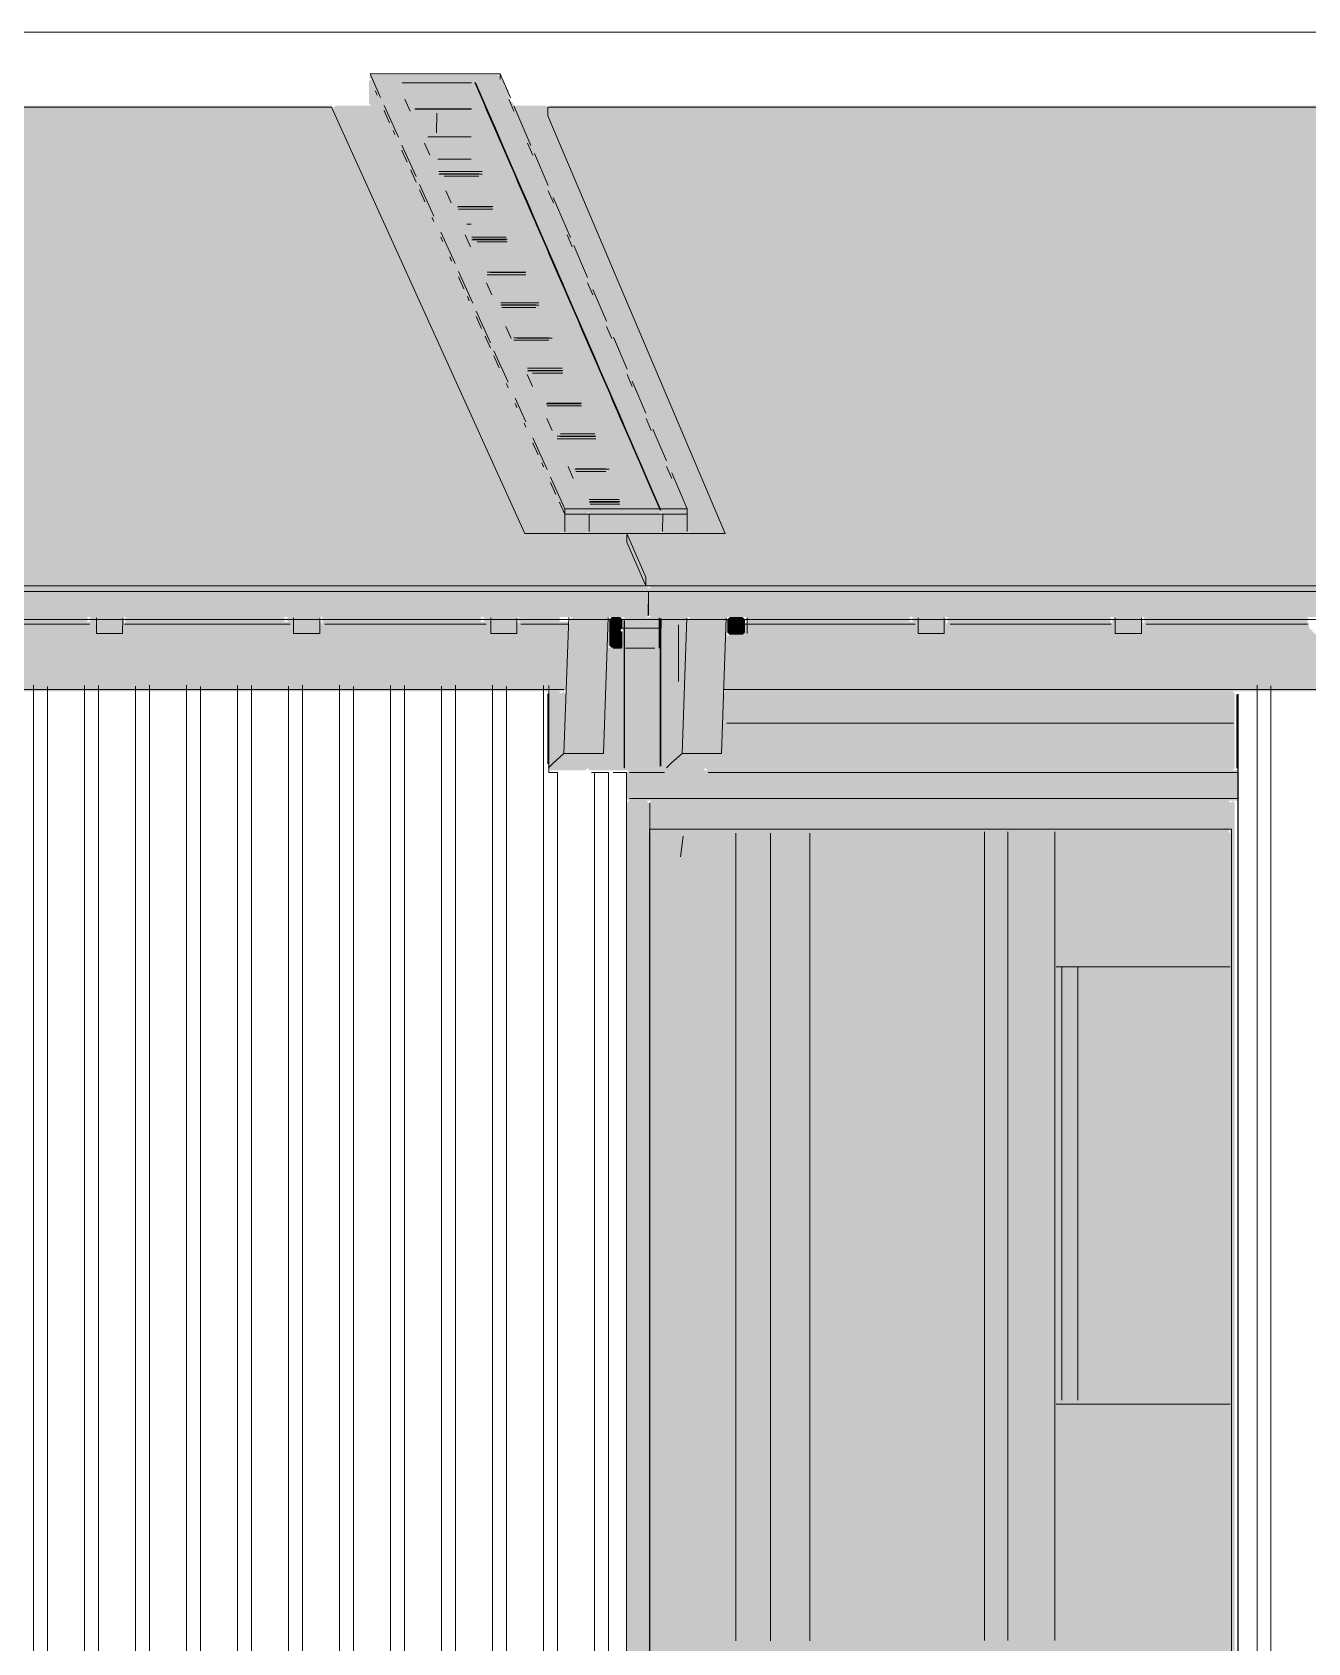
# Model space of a CAD drawing. Header units: millimetres. Extents: x 0 to 84100, y 0 to 59400.
# Drawn here: x 30615 to 33531, y 47401 to 51084 of the extents above; entities that cross this region are included whole.
import ezdxf

# ---------------------------------------------------------------- set-up
doc = ezdxf.new("R2010")
doc.units = ezdxf.units.MM
doc.layers.add('10_見えがかり', color=7, linetype='Continuous', lineweight=13)
doc.layers.add('12_見えがかり（ガラス）', color=5, linetype='Continuous', lineweight=9)

msp = doc.modelspace()

# ---------------------------------------------------------------- hatches: boundary and pattern name
at = {"layer": '10_見えがかり', "true_color": 0xbdbdbd}
for points in [[(31884.3, 49941.6), (31879.3, 49936.6), (31829.3, 49936.6), (31814.3, 49951.6), (31814.3, 49971.6), (31804.3, 49981.6), (31804.3, 49991.6), (31794.3, 50001.6), (31794.3, 50011.6), (31784.3, 50021.6), (31784.3, 50031.6), (31774.3, 50041.6), (31774.3, 50061.6), (31764.3, 50071.6), (31764.3, 50081.6), (31754.3, 50091.6), (31754.3, 50101.6), (31744.3, 50111.6), (31744.3, 50121.6), (31734.3, 50131.6), (31734.3, 50151.6), (31724.3, 50161.6), (31724.3, 50171.6), (31714.3, 50181.6), (31714.3, 50191.6), (31704.3, 50201.6), (31704.3, 50211.6), (31694.3, 50221.6), (31694.3, 50231.6), (31684.3, 50241.6), (31684.3, 50261.6), (31674.3, 50271.6), (31674.3, 50281.6), (31664.3, 50291.6), (31664.3, 50301.6), (31654.3, 50311.6), (31654.3, 50321.6), (31644.3, 50331.6), (31644.3, 50351.6), (31634.3, 50361.6), (31634.3, 50371.6), (31624.3, 50381.6), (31624.3, 50391.6), (31614.3, 50401.6), (31614.3, 50411.6), (31604.3, 50421.6), (31604.3, 50441.6), (31594.3, 50451.6), (31594.3, 50461.6), (31584.3, 50471.6), (31584.3, 50481.6), (31574.3, 50491.6), (31574.3, 50501.6), (31564.3, 50511.6), (31564.3, 50531.6), (31554.3, 50541.6), (31554.3, 50551.6), (31544.3, 50561.6), (31544.3, 50571.6), (31534.3, 50581.6), (31534.3, 50591.6), (31524.3, 50601.6), (31524.3, 50611.6), (31514.3, 50621.6), (31514.3, 50641.6), (31504.3, 50651.6), (31504.3, 50661.6), (31494.3, 50671.6), (31494.3, 50681.6), (31484.3, 50691.6), (31484.3, 50701.6), (31474.3, 50711.6), (31474.3, 50731.6), (31464.3, 50741.6), (31464.3, 50751.6), (31454.3, 50761.6), (31454.3, 50771.6), (31444.3, 50781.6), (31444.3, 50791.6), (31434.3, 50801.6), (31434.3, 50821.6), (31424.3, 50831.6), (31424.3, 50841.6), (31414.3, 50851.6), (31414.3, 50861.6), (31404.3, 50871.6), (31404.3, 50881.6), (31394.3, 50891.6), (31394.3, 50911.6), (31384.3, 50921.6), (31384.3, 50971.6), (31389.3, 50976.6), (31394.3, 50971.6), (31394.3, 50951.6), (31404.3, 50941.6), (31404.3, 50931.6), (31414.3, 50921.6), (31414.3, 50911.6), (31424.3, 50901.6), (31424.3, 50891.6), (31434.3, 50881.6), (31434.3, 50861.6), (31444.3, 50851.6), (31444.3, 50841.6), (31454.3, 50831.6), (31454.3, 50821.6), (31464.3, 50811.6), (31464.3, 50801.6), (31474.3, 50791.6), (31474.3, 50771.6), (31484.3, 50761.6), (31484.3, 50751.6), (31494.3, 50741.6), (31494.3, 50731.6), (31504.3, 50721.6), (31504.3, 50711.6), (31514.3, 50701.6), (31514.3, 50681.6), (31524.3, 50671.6), (31524.3, 50661.6), (31534.3, 50651.6), (31534.3, 50641.6), (31544.3, 50631.6), (31544.3, 50621.6), (31554.3, 50611.6), (31554.3, 50601.6), (31564.3, 50591.6), (31564.3, 50571.6), (31574.3, 50561.6), (31574.3, 50551.6), (31584.3, 50541.6), (31584.3, 50531.6), (31594.3, 50521.6), (31594.3, 50511.6), (31604.3, 50501.6), (31604.3, 50481.6), (31614.3, 50471.6), (31614.3, 50461.6), (31624.3, 50451.6), (31624.3, 50441.6), (31634.3, 50431.6), (31634.3, 50421.6), (31644.3, 50411.6), (31644.3, 50391.6), (31654.3, 50381.6), (31654.3, 50371.6), (31664.3, 50361.6), (31664.3, 50351.6), (31674.3, 50341.6), (31674.3, 50331.6), (31684.3, 50321.6), (31684.3, 50301.6), (31694.3, 50291.6), (31694.3, 50281.6), (31704.3, 50271.6), (31704.3, 50261.6), (31714.3, 50251.6), (31714.3, 50241.6), (31724.3, 50231.6), (31724.3, 50221.6), (31734.3, 50211.6), (31734.3, 50191.6), (31744.3, 50181.6), (31744.3, 50171.6), (31754.3, 50161.6), (31754.3, 50151.6), (31764.3, 50141.6), (31764.3, 50131.6), (31774.3, 50121.6), (31774.3, 50101.6), (31784.3, 50091.6), (31784.3, 50081.6), (31794.3, 50071.6), (31794.3, 50061.6), (31804.3, 50051.6), (31804.3, 50041.6), (31814.3, 50031.6), (31814.3, 50011.6), (31824.3, 50001.6), (31824.3, 49991.6), (31829.3, 49986.6), (31884.3, 49986.6)], [(31304.3, 50911.6), (31304.3, 50891.6), (31314.3, 50881.6), (31314.3, 50871.6), (31324.3, 50861.6), (31324.3, 50851.6), (31334.3, 50841.6), (31334.3, 50831.6), (31344.3, 50821.6), (31344.3, 50811.6), (31354.3, 50801.6), (31354.3, 50781.6), (31364.3, 50771.6), (31364.3, 50761.6), (31374.3, 50751.6), (31374.3, 50741.6), (31384.3, 50731.6), (31384.3, 50721.6), (31394.3, 50711.6), (31394.3, 50691.6), (31404.3, 50681.6), (31404.3, 50671.6), (31414.3, 50661.6), (31414.3, 50651.6), (31424.3, 50641.6), (31424.3, 50631.6), (31434.3, 50621.6), (31434.3, 50611.6), (31444.3, 50601.6), (31444.3, 50581.6), (31454.3, 50571.6), (31454.3, 50561.6), (31464.3, 50551.6), (31464.3, 50541.6), (31474.3, 50531.6), (31474.3, 50521.6), (31484.3, 50511.6), (31484.3, 50501.6), (31494.3, 50491.6), (31494.3, 50471.6), (31504.3, 50461.6), (31504.3, 50451.6), (31514.3, 50441.6), (31514.3, 50431.6), (31524.3, 50421.6), (31524.3, 50411.6), (31534.3, 50401.6), (31534.3, 50391.6), (31544.3, 50381.6), (31544.3, 50361.6), (31554.3, 50351.6), (31554.3, 50341.6), (31564.3, 50331.6), (31564.3, 50321.6), (31574.3, 50311.6), (31574.3, 50301.6), (31584.3, 50291.6), (31584.3, 50281.6), (31594.3, 50271.6), (31594.3, 50251.6), (31604.3, 50241.6), (31604.3, 50231.6), (31614.3, 50221.6), (31614.3, 50211.6), (31624.3, 50201.6), (31624.3, 50191.6), (31634.3, 50181.6), (31634.3, 50171.6), (31644.3, 50161.6), (31644.3, 50141.6), (31654.3, 50131.6), (31654.3, 50121.6), (31664.3, 50111.6), (31664.3, 50101.6), (31674.3, 50091.6), (31674.3, 50081.6), (31684.3, 50071.6), (31684.3, 50061.6), (31694.3, 50051.6), (31694.3, 50031.6), (31704.3, 50021.6), (31704.3, 50011.6), (31714.3, 50001.6), (31714.3, 49991.6), (31724.3, 49981.6), (31724.3, 49971.6), (31734.3, 49961.6), (31734.3, 49941.6), (31739.3, 49936.6), (31969.3, 49936.6), (31984.3, 49921.6), (31984.3, 49911.6), (31994.3, 49901.6), (31994.3, 49881.6), (32004.3, 49871.6), (32004.3, 49861.6), (32014.3, 49851.6), (32014.3, 49821.6), (32009.3, 49816.6), (29239.3, 49816.6), (29234.3, 49821.6), (29234.3, 49851.6), (29214.3, 49871.6), (29214.3, 49881.6), (29194.3, 49901.6), (29194.3, 49911.6), (29184.3, 49921.6), (29184.3, 49931.6), (29189.3, 49936.6), (29389.3, 49936.6), (29394.3, 49941.6), (29394.3, 49951.6), (29374.3, 49971.6), (29374.3, 49981.6), (29364.3, 49991.6), (29364.3, 50001.6), (29344.3, 50021.6), (29344.3, 50031.6), (29334.3, 50041.6), (29334.3, 50051.6), (29314.3, 50071.6), (29314.3, 50081.6), (29304.3, 50091.6), (29304.3, 50101.6), (29284.3, 50121.6), (29284.3, 50131.6), (29274.3, 50141.6), (29274.3, 50151.6), (29254.3, 50171.6), (29254.3, 50181.6), (29244.3, 50191.6), (29244.3, 50201.6), (29224.3, 50221.6), (29224.3, 50231.6), (29214.3, 50241.6), (29214.3, 50251.6), (29194.3, 50271.6), (29194.3, 50281.6), (29184.3, 50291.6), (29184.3, 50301.6), (29164.3, 50321.6), (29164.3, 50331.6), (29154.3, 50341.6), (29154.3, 50351.6), (29134.3, 50371.6), (29134.3, 50381.6), (29124.3, 50391.6), (29124.3, 50401.6), (29104.3, 50421.6), (29104.3, 50431.6), (29094.3, 50441.6), (29094.3, 50451.6), (29074.3, 50471.6), (29074.3, 50481.6), (29064.3, 50491.6), (29064.3, 50501.6), (29044.3, 50521.6), (29044.3, 50531.6), (29034.3, 50541.6), (29034.3, 50551.6), (29014.3, 50571.6), (29014.3, 50581.6), (29004.3, 50591.6), (29004.3, 50601.6), (28984.3, 50621.6), (28984.3, 50631.6), (28974.3, 50641.6), (28974.3, 50651.6), (28954.3, 50671.6), (28954.3, 50681.6), (28944.3, 50691.6), (28944.3, 50701.6), (28924.3, 50721.6), (28924.3, 50731.6), (28914.3, 50741.6), (28914.3, 50751.6), (28894.3, 50771.6), (28894.3, 50781.6), (28884.3, 50791.6), (28884.3, 50801.6), (28864.3, 50821.6), (28864.3, 50831.6), (28854.3, 50841.6), (28854.3, 50851.6), (28834.3, 50871.6), (28834.3, 50881.6), (28824.3, 50891.6), (28824.3, 50911.6), (28829.3, 50916.6), (31299.3, 50916.6)], [(31404.3, 50881.6), (31404.3, 50871.6), (31414.3, 50861.6), (31414.3, 50851.6), (31424.3, 50841.6), (31424.3, 50831.6), (31434.3, 50821.6), (31434.3, 50801.6), (31444.3, 50791.6), (31444.3, 50781.6), (31454.3, 50771.6), (31454.3, 50761.6), (31464.3, 50751.6), (31464.3, 50741.6), (31474.3, 50731.6), (31474.3, 50711.6), (31484.3, 50701.6), (31484.3, 50691.6), (31494.3, 50681.6), (31494.3, 50671.6), (31504.3, 50661.6), (31504.3, 50651.6), (31514.3, 50641.6), (31514.3, 50621.6), (31524.3, 50611.6), (31524.3, 50601.6), (31534.3, 50591.6), (31534.3, 50581.6), (31544.3, 50571.6), (31544.3, 50561.6), (31554.3, 50551.6), (31554.3, 50541.6), (31564.3, 50531.6), (31564.3, 50511.6), (31574.3, 50501.6), (31574.3, 50491.6), (31584.3, 50481.6), (31584.3, 50471.6), (31594.3, 50461.6), (31594.3, 50451.6), (31604.3, 50441.6), (31604.3, 50421.6), (31614.3, 50411.6), (31614.3, 50401.6), (31624.3, 50391.6), (31624.3, 50381.6), (31634.3, 50371.6), (31634.3, 50361.6), (31644.3, 50351.6), (31644.3, 50331.6), (31654.3, 50321.6), (31654.3, 50311.6), (31664.3, 50301.6), (31664.3, 50291.6), (31674.3, 50281.6), (31674.3, 50271.6), (31684.3, 50261.6), (31684.3, 50241.6), (31694.3, 50231.6), (31694.3, 50221.6), (31704.3, 50211.6), (31704.3, 50201.6), (31714.3, 50191.6), (31714.3, 50181.6), (31724.3, 50171.6), (31724.3, 50161.6), (31734.3, 50151.6), (31734.3, 50131.6), (31744.3, 50121.6), (31744.3, 50111.6), (31754.3, 50101.6), (31754.3, 50091.6), (31764.3, 50081.6), (31764.3, 50071.6), (31774.3, 50061.6), (31774.3, 50041.6), (31784.3, 50031.6), (31784.3, 50021.6), (31794.3, 50011.6), (31794.3, 50001.6), (31804.3, 49991.6), (31804.3, 49981.6), (31814.3, 49971.6), (31814.3, 49951.6), (31824.3, 49941.6), (31819.3, 49936.6), (31739.3, 49936.6), (31734.3, 49941.6), (31734.3, 49961.6), (31724.3, 49971.6), (31724.3, 49981.6), (31714.3, 49991.6), (31714.3, 50001.6), (31704.3, 50011.6), (31704.3, 50021.6), (31694.3, 50031.6), (31694.3, 50051.6), (31684.3, 50061.6), (31684.3, 50071.6), (31674.3, 50081.6), (31674.3, 50091.6), (31664.3, 50101.6), (31664.3, 50111.6), (31654.3, 50121.6), (31654.3, 50131.6), (31644.3, 50141.6), (31644.3, 50161.6), (31634.3, 50171.6), (31634.3, 50181.6), (31624.3, 50191.6), (31624.3, 50201.6), (31614.3, 50211.6), (31614.3, 50221.6), (31604.3, 50231.6), (31604.3, 50241.6), (31594.3, 50251.6), (31594.3, 50271.6), (31584.3, 50281.6), (31584.3, 50291.6), (31574.3, 50301.6), (31574.3, 50311.6), (31564.3, 50321.6), (31564.3, 50331.6), (31554.3, 50341.6), (31554.3, 50351.6), (31544.3, 50361.6), (31544.3, 50381.6), (31534.3, 50391.6), (31534.3, 50401.6), (31524.3, 50411.6), (31524.3, 50421.6), (31514.3, 50431.6), (31514.3, 50441.6), (31504.3, 50451.6), (31504.3, 50461.6), (31494.3, 50471.6), (31494.3, 50491.6), (31484.3, 50501.6), (31484.3, 50511.6), (31474.3, 50521.6), (31474.3, 50531.6), (31464.3, 50541.6), (31464.3, 50551.6), (31454.3, 50561.6), (31454.3, 50571.6), (31444.3, 50581.6), (31444.3, 50601.6), (31434.3, 50611.6), (31434.3, 50621.6), (31424.3, 50631.6), (31424.3, 50641.6), (31414.3, 50651.6), (31414.3, 50661.6), (31404.3, 50671.6), (31404.3, 50681.6), (31394.3, 50691.6), (31394.3, 50711.6), (31384.3, 50721.6), (31384.3, 50731.6), (31374.3, 50741.6), (31374.3, 50751.6), (31364.3, 50761.6), (31364.3, 50771.6), (31354.3, 50781.6), (31354.3, 50801.6), (31344.3, 50811.6), (31344.3, 50821.6), (31334.3, 50831.6), (31334.3, 50841.6), (31324.3, 50851.6), (31324.3, 50861.6), (31314.3, 50871.6), (31314.3, 50881.6), (31304.3, 50891.6), (31304.3, 50911.6), (31309.3, 50916.6), (31389.3, 50916.6), (31394.3, 50911.6), (31394.3, 50891.6)], [(31804.3, 50871.6), (31804.3, 50861.6), (31814.3, 50851.6), (31814.3, 50841.6), (31824.3, 50831.6), (31824.3, 50811.6), (31834.3, 50801.6), (31834.3, 50791.6), (31844.3, 50781.6), (31844.3, 50771.6), (31854.3, 50761.6), (31854.3, 50741.6), (31864.3, 50731.6), (31864.3, 50721.6), (31874.3, 50711.6), (31874.3, 50691.6), (31884.3, 50681.6), (31884.3, 50671.6), (31894.3, 50661.6), (31894.3, 50651.6), (31904.3, 50641.6), (31904.3, 50621.6), (31914.3, 50611.6), (31914.3, 50601.6), (31924.3, 50591.6), (31924.3, 50581.6), (31934.3, 50571.6), (31934.3, 50551.6), (31944.3, 50541.6), (31944.3, 50531.6), (31954.3, 50521.6), (31954.3, 50511.6), (31964.3, 50501.6), (31964.3, 50481.6), (31974.3, 50471.6), (31974.3, 50461.6), (31984.3, 50451.6), (31984.3, 50441.6), (31994.3, 50431.6), (31994.3, 50411.6), (32004.3, 50401.6), (32004.3, 50391.6), (32014.3, 50381.6), (32014.3, 50361.6), (32024.3, 50351.6), (32024.3, 50341.6), (32034.3, 50331.6), (32034.3, 50321.6), (32044.3, 50311.6), (32044.3, 50291.6), (32054.3, 50281.6), (32054.3, 50271.6), (32064.3, 50261.6), (32064.3, 50251.6), (32074.3, 50241.6), (32074.3, 50221.6), (32084.3, 50211.6), (32084.3, 50201.6), (32094.3, 50191.6), (32094.3, 50181.6), (32104.3, 50171.6), (32104.3, 50151.6), (32114.3, 50141.6), (32114.3, 50131.6), (32124.3, 50121.6), (32124.3, 50111.6), (32134.3, 50101.6), (32134.3, 50081.6), (32144.3, 50071.6), (32144.3, 50061.6), (32154.3, 50051.6), (32154.3, 50031.6), (32164.3, 50021.6), (32164.3, 50011.6), (32174.3, 50001.6), (32174.3, 49991.6), (32184.3, 49981.6), (32184.3, 49961.6), (32194.3, 49951.6), (32194.3, 49941.6), (32189.3, 49936.6), (32119.3, 49936.6), (32114.3, 49941.6), (32114.3, 49981.6), (32109.3, 49986.6), (32114.3, 49991.6), (32104.3, 50001.6), (32104.3, 50011.6), (32104.3, 50021.6), (32094.3, 50031.6), (32094.3, 50041.6), (32084.3, 50051.6), (32084.3, 50061.6), (32074.3, 50071.6), (32074.3, 50081.6), (32074.3, 50091.6), (32064.3, 50101.6), (32064.3, 50111.6), (32054.3, 50121.6), (32054.3, 50131.6), (32044.3, 50141.6), (32044.3, 50161.6), (32034.3, 50171.6), (32034.3, 50181.6), (32024.3, 50191.6), (32024.3, 50201.6), (32014.3, 50211.6), (32014.3, 50231.6), (32004.3, 50241.6), (32004.3, 50251.6), (31994.3, 50261.6), (31994.3, 50271.6), (31984.3, 50281.6), (31984.3, 50301.6), (31974.3, 50311.6), (31974.3, 50321.6), (31964.3, 50331.6), (31964.3, 50341.6), (31954.3, 50351.6), (31954.3, 50371.6), (31944.3, 50381.6), (31944.3, 50391.6), (31934.3, 50401.6), (31934.3, 50411.6), (31924.3, 50421.6), (31924.3, 50441.6), (31914.3, 50451.6), (31914.3, 50461.6), (31904.3, 50471.6), (31904.3, 50481.6), (31894.3, 50491.6), (31894.3, 50511.6), (31884.3, 50521.6), (31884.3, 50531.6), (31874.3, 50541.6), (31874.3, 50551.6), (31864.3, 50561.6), (31864.3, 50581.6), (31854.3, 50591.6), (31854.3, 50601.6), (31844.3, 50611.6), (31844.3, 50621.6), (31834.3, 50631.6), (31834.3, 50651.6), (31824.3, 50661.6), (31824.3, 50671.6), (31814.3, 50681.6), (31814.3, 50691.6), (31804.3, 50701.6), (31804.3, 50721.6), (31794.3, 50731.6), (31794.3, 50741.6), (31784.3, 50751.6), (31784.3, 50761.6), (31774.3, 50771.6), (31774.3, 50781.6), (31764.3, 50791.6), (31764.3, 50801.6), (31764.3, 50811.6), (31754.3, 50821.6), (31754.3, 50831.6), (31744.3, 50841.6), (31744.3, 50851.6), (31734.3, 50861.6), (31734.3, 50871.6), (31734.3, 50881.6), (31724.3, 50891.6), (31724.3, 50901.6), (31714.3, 50911.6), (31714.3, 50911.6), (31719.3, 50916.6), (31789.3, 50916.6), (31794.3, 50911.6), (31794.3, 50881.6)], [(34274.3, 50911.6), (34274.3, 50881.6), (34284.3, 50871.6), (34284.3, 50841.6), (34294.3, 50831.6), (34294.3, 50811.6), (34304.3, 50801.6), (34304.3, 50771.6), (34314.3, 50761.6), (34314.3, 50731.6), (34324.3, 50721.6), (34324.3, 50701.6), (34334.3, 50691.6), (34334.3, 50661.6), (34344.3, 50651.6), (34344.3, 50631.6), (34354.3, 50621.6), (34354.3, 50591.6), (34364.3, 50581.6), (34364.3, 50551.6), (34374.3, 50541.6), (34374.3, 50521.6), (34384.3, 50511.6), (34384.3, 50481.6), (34394.3, 50471.6), (34394.3, 50451.6), (34404.3, 50441.6), (34404.3, 50411.6), (34414.3, 50401.6), (34414.3, 50371.6), (34424.3, 50361.6), (34424.3, 50341.6), (34434.3, 50331.6), (34434.3, 50301.6), (34444.3, 50291.6), (34444.3, 50271.6), (34454.3, 50261.6), (34454.3, 50231.6), (34464.3, 50221.6), (34464.3, 50191.6), (34474.3, 50181.6), (34474.3, 50161.6), (34484.3, 50151.6), (34484.3, 50121.6), (34494.3, 50111.6), (34494.3, 50091.6), (34504.3, 50081.6), (34504.3, 50051.6), (34514.3, 50041.6), (34514.3, 50011.6), (34524.3, 50001.6), (34524.3, 49981.6), (34534.3, 49971.6), (34534.3, 49941.6), (34539.3, 49936.6), (34769.3, 49936.6), (34774.3, 49931.6), (34774.3, 49921.6), (34784.3, 49911.6), (34784.3, 49881.6), (34794.3, 49871.6), (34794.3, 49821.6), (34789.3, 49816.6), (32019.3, 49816.6), (32014.3, 49821.6), (32014.3, 49851.6), (32004.3, 49861.6), (32004.3, 49871.6), (31994.3, 49881.6), (31994.3, 49901.6), (31984.3, 49911.6), (31984.3, 49921.6), (31974.3, 49931.6), (31979.3, 49936.6), (32189.3, 49936.6), (32194.3, 49941.6), (32194.3, 49951.6), (32184.3, 49961.6), (32184.3, 49981.6), (32174.3, 49991.6), (32174.3, 50001.6), (32164.3, 50011.6), (32164.3, 50021.6), (32154.3, 50031.6), (32154.3, 50051.6), (32144.3, 50061.6), (32144.3, 50071.6), (32134.3, 50081.6), (32134.3, 50101.6), (32124.3, 50111.6), (32124.3, 50121.6), (32114.3, 50131.6), (32114.3, 50141.6), (32104.3, 50151.6), (32104.3, 50171.6), (32094.3, 50181.6), (32094.3, 50191.6), (32084.3, 50201.6), (32084.3, 50211.6), (32074.3, 50221.6), (32074.3, 50241.6), (32064.3, 50251.6), (32064.3, 50261.6), (32054.3, 50271.6), (32054.3, 50281.6), (32044.3, 50291.6), (32044.3, 50311.6), (32034.3, 50321.6), (32034.3, 50331.6), (32024.3, 50341.6), (32024.3, 50351.6), (32014.3, 50361.6), (32014.3, 50381.6), (32004.3, 50391.6), (32004.3, 50401.6), (31994.3, 50411.6), (31994.3, 50431.6), (31984.3, 50441.6), (31984.3, 50451.6), (31974.3, 50461.6), (31974.3, 50471.6), (31964.3, 50481.6), (31964.3, 50501.6), (31954.3, 50511.6), (31954.3, 50521.6), (31944.3, 50531.6), (31944.3, 50541.6), (31934.3, 50551.6), (31934.3, 50571.6), (31924.3, 50581.6), (31924.3, 50591.6), (31914.3, 50601.6), (31914.3, 50611.6), (31904.3, 50621.6), (31904.3, 50641.6), (31894.3, 50651.6), (31894.3, 50661.6), (31884.3, 50671.6), (31884.3, 50681.6), (31874.3, 50691.6), (31874.3, 50711.6), (31864.3, 50721.6), (31864.3, 50731.6), (31854.3, 50741.6), (31854.3, 50761.6), (31844.3, 50771.6), (31844.3, 50781.6), (31834.3, 50791.6), (31834.3, 50801.6), (31824.3, 50811.6), (31824.3, 50831.6), (31814.3, 50841.6), (31814.3, 50851.6), (31804.3, 50861.6), (31804.3, 50871.6), (31794.3, 50881.6), (31794.3, 50911.6), (31799.3, 50916.6), (34269.3, 50916.6)], [(32054.3, 49981.6), (32054.3, 49941.6), (32049.3, 49936.6), (31889.3, 49936.6), (31884.3, 49941.6), (31884.3, 49981.6), (31889.3, 49986.6), (32049.3, 49986.6)], [(32114.3, 49981.6), (32114.3, 49941.6), (32109.3, 49936.6), (32059.3, 49936.6), (32054.3, 49941.6), (32054.3, 49986.6), (32109.3, 49986.6)], [(32019.3, 49746.6), (31939.3, 49746.6), (29329.3, 49746.6), (29249.3, 49746.6), (29244.3, 49751.6), (29244.3, 49811.6), (29249.3, 49816.6), (32019.3, 49816.6), (32024.3, 49811.6), (32024.3, 49751.6)], [(34799.3, 49746.6), (34719.3, 49746.6), (32109.3, 49746.6), (32029.3, 49746.6), (32024.3, 49751.6), (32024.3, 49811.6), (32029.3, 49816.6), (34799.3, 49816.6), (34804.3, 49811.6), (34804.3, 49751.6)], [(31844.3, 49731.6), (31844.3, 49681.6), (31834.3, 49671.6), (31834.3, 49581.6), (31829.3, 49576.6), (30569.3, 49576.6), (29419.3, 49576.6), (29414.3, 49581.6), (29414.3, 49671.6), (29424.3, 49681.6), (29424.3, 49701.6), (29429.3, 49706.6), (29459.3, 49706.6), (29464.3, 49711.6), (29464.3, 49731.6), (29469.3, 49736.6), (29839.3, 49736.6), (29854.3, 49721.6), (29854.3, 49711.6), (29859.3, 49706.6), (29919.3, 49706.6), (29924.3, 49711.6), (29924.3, 49731.6), (29929.3, 49736.6), (30289.3, 49736.6), (30304.3, 49721.6), (30304.3, 49711.6), (30309.3, 49706.6), (30369.3, 49706.6), (30374.3, 49711.6), (30374.3, 49731.6), (30379.3, 49736.6), (30749.3, 49736.6), (30754.3, 49731.6), (30754.3, 49721.6), (30769.3, 49706.6), (30819.3, 49706.6), (30824.3, 49711.6), (30824.3, 49731.6), (30829.3, 49736.6), (31199.3, 49736.6), (31204.3, 49731.6), (31204.3, 49721.6), (31219.3, 49706.6), (31269.3, 49706.6), (31274.3, 49711.6), (31274.3, 49731.6), (31279.3, 49736.6), (31649.3, 49736.6), (31654.3, 49731.6), (31654.3, 49721.6), (31669.3, 49706.6), (31719.3, 49706.6), (31724.3, 49711.6), (31724.3, 49731.6), (31729.3, 49736.6), (31839.3, 49736.6)], [(30374.3, 49741.6), (30379.3, 49746.6), (30739.3, 49746.6), (30744.3, 49741.6), (30739.3, 49736.6), (30379.3, 49736.6)], [(30824.3, 49741.6), (30824.3, 49711.6), (30819.3, 49706.6), (30769.3, 49706.6), (30754.3, 49721.6), (30754.3, 49731.6), (30744.3, 49741.6), (30749.3, 49746.6), (30819.3, 49746.6)], [(30829.3, 49736.6), (30824.3, 49741.6), (30829.3, 49746.6), (31189.3, 49746.6), (31194.3, 49741.6), (31189.3, 49736.6)], [(31274.3, 49741.6), (31274.3, 49711.6), (31269.3, 49706.6), (31219.3, 49706.6), (31204.3, 49721.6), (31204.3, 49731.6), (31194.3, 49741.6), (31199.3, 49746.6), (31269.3, 49746.6)], [(31274.3, 49741.6), (31279.3, 49746.6), (31639.3, 49746.6), (31644.3, 49741.6), (31639.3, 49736.6), (31279.3, 49736.6)], [(31724.3, 49741.6), (31724.3, 49711.6), (31719.3, 49706.6), (31669.3, 49706.6), (31654.3, 49721.6), (31654.3, 49731.6), (31644.3, 49741.6), (31649.3, 49746.6), (31719.3, 49746.6)], [(31724.3, 49741.6), (31729.3, 49746.6), (31819.3, 49746.6), (31824.3, 49741.6), (31819.3, 49736.6), (31729.3, 49736.6)], [(31939.3, 49676.6), (31934.3, 49681.6), (31934.3, 49721.6), (31939.3, 49716.6), (31959.3, 49716.6), (31964.3, 49711.6), (31964.3, 49676.6)], [(34624.3, 49731.6), (34624.3, 49641.6), (34614.3, 49631.6), (34614.3, 49581.6), (34609.3, 49576.6), (33359.3, 49576.6), (32199.3, 49576.6), (32194.3, 49581.6), (32194.3, 49681.6), (32204.3, 49691.6), (32204.3, 49701.6), (32209.3, 49706.6), (32239.3, 49706.6), (32244.3, 49711.6), (32244.3, 49731.6), (32249.3, 49736.6), (32629.3, 49736.6), (32634.3, 49731.6), (32634.3, 49711.6), (32639.3, 49706.6), (32699.3, 49706.6), (32704.3, 49711.6), (32704.3, 49731.6), (32709.3, 49736.6), (33079.3, 49736.6), (33084.3, 49731.6), (33084.3, 49721.6), (33099.3, 49706.6), (33149.3, 49706.6), (33154.3, 49711.6), (33154.3, 49731.6), (33159.3, 49736.6), (33529.3, 49736.6), (33534.3, 49731.6), (33534.3, 49721.6), (33549.3, 49706.6), (33599.3, 49706.6), (33604.3, 49711.6), (33604.3, 49731.6), (33609.3, 49736.6), (33979.3, 49736.6), (33984.3, 49731.6), (33984.3, 49721.6), (33999.3, 49706.6), (34049.3, 49706.6), (34054.3, 49711.6), (34054.3, 49731.6), (34059.3, 49736.6), (34429.3, 49736.6), (34444.3, 49721.6), (34444.3, 49711.6), (34449.3, 49706.6), (34499.3, 49706.6), (34504.3, 49711.6), (34504.3, 49731.6), (34509.3, 49736.6), (34619.3, 49736.6)], [(32244.3, 49741.6), (32244.3, 49711.6), (32239.3, 49706.6), (32209.3, 49706.6), (32204.3, 49711.6), (32204.3, 49741.6), (32209.3, 49746.6), (32239.3, 49746.6)], [(32249.3, 49736.6), (32244.3, 49741.6), (32249.3, 49746.6), (32619.3, 49746.6), (32624.3, 49741.6), (32619.3, 49736.6)], [(32704.3, 49741.6), (32704.3, 49711.6), (32699.3, 49706.6), (32639.3, 49706.6), (32634.3, 49711.6), (32634.3, 49731.6), (32624.3, 49741.6), (32629.3, 49746.6), (32699.3, 49746.6)], [(32704.3, 49741.6), (32709.3, 49746.6), (33079.3, 49746.6), (33084.3, 49741.6), (33079.3, 49736.6), (32709.3, 49736.6)], [(33154.3, 49741.6), (33154.3, 49711.6), (33149.3, 49706.6), (33099.3, 49706.6), (33084.3, 49721.6), (33084.3, 49741.6), (33089.3, 49746.6), (33149.3, 49746.6)], [(33154.3, 49741.6), (33159.3, 49746.6), (33529.3, 49746.6), (33534.3, 49741.6), (33529.3, 49736.6), (33159.3, 49736.6)]]:
    msp.add_hatch(color=8, dxfattribs=at).paths.add_polyline_path(points)
at = {"layer": '10_見えがかり', "true_color": 0xe9dcc4}
for points in [[(31934.3, 49741.6), (31934.3, 49721.6), (31934.3, 49681.6), (31924.3, 49671.6), (31924.3, 49441.6), (31879.3, 49396.6), (31799.3, 49396.6), (31794.3, 49401.6), (31794.3, 49571.6), (31799.3, 49576.6), (31819.3, 49576.6), (31824.3, 49571.6), (31824.3, 49441.6), (31829.3, 49436.6), (31834.3, 49441.6), (31834.3, 49671.6), (31844.3, 49681.6), (31844.3, 49741.6), (31849.3, 49746.6), (31929.3, 49746.6)], [(32194.3, 49681.6), (32194.3, 49571.6), (32194.3, 49441.6), (32154.3, 49401.6), (32149.3, 49396.6), (32059.3, 49396.6), (32099.3, 49436.6), (32104.3, 49441.6), (32104.3, 49681.6), (32114.3, 49691.6), (32114.3, 49741.6), (32119.3, 49746.6), (32199.3, 49746.6), (32204.3, 49741.6), (32204.3, 49691.6)], [(31889.3, 49396.6), (31884.3, 49401.6), (31924.3, 49441.6), (31924.3, 49671.6), (31929.3, 49676.6), (31964.3, 49676.6), (31964.3, 49401.6), (31969.3, 49396.6)], [(31834.3, 49441.6), (31829.3, 49436.6), (31824.3, 49441.6), (31824.3, 49571.6), (31829.3, 49576.6), (31834.3, 49571.6)], [(33374.3, 49391.6), (33374.3, 49331.6), (33369.3, 49326.6), (31979.3, 49326.6), (31974.3, 49331.6), (31974.3, 49391.6), (31979.3, 49396.6), (32059.3, 49396.6), (32159.3, 49396.6), (33359.3, 49396.6), (33369.3, 49396.6)], [(32024.3, 49321.6), (32024.3, 49251.6), (32024.3, 47041.6), (32024.3, 46951.6), (32019.3, 46946.6), (31979.3, 46946.6), (31974.3, 46951.6), (31974.3, 49321.6), (31979.3, 49326.6), (32019.3, 49326.6)], [(33354.3, 49321.6), (33354.3, 49261.6), (33349.3, 49256.6), (32029.3, 49256.6), (32024.3, 49261.6), (32024.3, 49321.6), (32029.3, 49326.6), (33349.3, 49326.6)], [(33364.3, 49321.6), (33364.3, 46951.6), (33359.3, 46946.6), (33354.3, 46951.6), (33354.3, 47041.6), (33354.3, 49251.6), (33354.3, 49321.6), (33359.3, 49326.6)]]:
    msp.add_hatch(color=8, dxfattribs=at).paths.add_polyline_path(points)
at = {"layer": '12_見えがかり（ガラス）', "true_color": 0xdce9f2}
for points in [[(31679.3, 50986.6), (31694.3, 50971.6), (31694.3, 50961.6), (31704.3, 50951.6), (31704.3, 50931.6), (31714.3, 50921.6), (31714.3, 50911.6), (31724.3, 50901.6), (31724.3, 50891.6), (31734.3, 50881.6), (31734.3, 50861.6), (31744.3, 50851.6), (31744.3, 50841.6), (31754.3, 50831.6), (31754.3, 50821.6), (31764.3, 50811.6), (31764.3, 50791.6), (31774.3, 50781.6), (31774.3, 50771.6), (31784.3, 50761.6), (31784.3, 50751.6), (31794.3, 50741.6), (31794.3, 50731.6), (31804.3, 50721.6), (31804.3, 50701.6), (31814.3, 50691.6), (31814.3, 50681.6), (31824.3, 50671.6), (31824.3, 50661.6), (31834.3, 50651.6), (31834.3, 50631.6), (31844.3, 50621.6), (31844.3, 50611.6), (31854.3, 50601.6), (31854.3, 50591.6), (31864.3, 50581.6), (31864.3, 50561.6), (31874.3, 50551.6), (31874.3, 50541.6), (31884.3, 50531.6), (31884.3, 50521.6), (31894.3, 50511.6), (31894.3, 50491.6), (31904.3, 50481.6), (31904.3, 50471.6), (31914.3, 50461.6), (31914.3, 50451.6), (31924.3, 50441.6), (31924.3, 50421.6), (31934.3, 50411.6), (31934.3, 50401.6), (31944.3, 50391.6), (31944.3, 50381.6), (31954.3, 50371.6), (31954.3, 50351.6), (31964.3, 50341.6), (31964.3, 50331.6), (31974.3, 50321.6), (31974.3, 50311.6), (31984.3, 50301.6), (31984.3, 50281.6), (31994.3, 50271.6), (31994.3, 50261.6), (32004.3, 50251.6), (32004.3, 50241.6), (32014.3, 50231.6), (32014.3, 50211.6), (32024.3, 50201.6), (32024.3, 50191.6), (32034.3, 50181.6), (32034.3, 50171.6), (32044.3, 50161.6), (32044.3, 50141.6), (32054.3, 50131.6), (32054.3, 50121.6), (32064.3, 50111.6), (32064.3, 50101.6), (32074.3, 50091.6), (32074.3, 50071.6), (32084.3, 50061.6), (32084.3, 50051.6), (32094.3, 50041.6), (32094.3, 50031.6), (32104.3, 50021.6), (32104.3, 50001.6), (32114.3, 49991.6), (32109.3, 49986.6), (31829.3, 49986.6), (31824.3, 49991.6), (31824.3, 50001.6), (31814.3, 50011.6), (31814.3, 50031.6), (31804.3, 50041.6), (31804.3, 50051.6), (31794.3, 50061.6), (31794.3, 50071.6), (31784.3, 50081.6), (31784.3, 50091.6), (31774.3, 50101.6), (31774.3, 50121.6), (31764.3, 50131.6), (31764.3, 50141.6), (31754.3, 50151.6), (31754.3, 50161.6), (31744.3, 50171.6), (31744.3, 50181.6), (31734.3, 50191.6), (31734.3, 50211.6), (31724.3, 50221.6), (31724.3, 50231.6), (31714.3, 50241.6), (31714.3, 50251.6), (31704.3, 50261.6), (31704.3, 50271.6), (31694.3, 50281.6), (31694.3, 50291.6), (31684.3, 50301.6), (31684.3, 50321.6), (31674.3, 50331.6), (31674.3, 50341.6), (31664.3, 50351.6), (31664.3, 50361.6), (31654.3, 50371.6), (31654.3, 50381.6), (31644.3, 50391.6), (31644.3, 50411.6), (31634.3, 50421.6), (31634.3, 50431.6), (31624.3, 50441.6), (31624.3, 50451.6), (31614.3, 50461.6), (31614.3, 50471.6), (31604.3, 50481.6), (31604.3, 50501.6), (31594.3, 50511.6), (31594.3, 50521.6), (31584.3, 50531.6), (31584.3, 50541.6), (31574.3, 50551.6), (31574.3, 50561.6), (31564.3, 50571.6), (31564.3, 50591.6), (31554.3, 50601.6), (31554.3, 50611.6), (31544.3, 50621.6), (31544.3, 50631.6), (31534.3, 50641.6), (31534.3, 50651.6), (31524.3, 50661.6), (31524.3, 50671.6), (31514.3, 50681.6), (31514.3, 50701.6), (31504.3, 50711.6), (31504.3, 50721.6), (31494.3, 50731.6), (31494.3, 50741.6), (31484.3, 50751.6), (31484.3, 50761.6), (31474.3, 50771.6), (31474.3, 50791.6), (31464.3, 50801.6), (31464.3, 50811.6), (31454.3, 50821.6), (31454.3, 50831.6), (31444.3, 50841.6), (31444.3, 50851.6), (31434.3, 50861.6), (31434.3, 50881.6), (31424.3, 50891.6), (31424.3, 50901.6), (31414.3, 50911.6), (31414.3, 50921.6), (31404.3, 50931.6), (31404.3, 50941.6), (31394.3, 50951.6), (31394.3, 50971.6), (31384.3, 50981.6), (31389.3, 50986.6)], [(31959.3, 49746.6), (31964.3, 49741.6), (31964.3, 49721.6), (31959.3, 49716.6), (31939.3, 49716.6), (31934.3, 49721.6), (31934.3, 49741.6), (31939.3, 49746.6)], [(32114.3, 49741.6), (32114.3, 49691.6), (32104.3, 49681.6), (32104.3, 49441.6), (32059.3, 49396.6), (31969.3, 49396.6), (31964.3, 49401.6), (31964.3, 49741.6), (31969.3, 49746.6), (32109.3, 49746.6)], [(33364.3, 49571.6), (33364.3, 49401.6), (33359.3, 49396.6), (32159.3, 49396.6), (32154.3, 49401.6), (32194.3, 49441.6), (32194.3, 49571.6), (32199.3, 49576.6), (33359.3, 49576.6)], [(33349.3, 49256.6), (33354.3, 49251.6), (33354.3, 47041.6), (33349.3, 47036.6), (32029.3, 47036.6), (32024.3, 47041.6), (32024.3, 49251.6), (32029.3, 49256.6)]]:
    msp.add_hatch(color=8, dxfattribs=at).paths.add_polyline_path(points)

# ---------------------------------------------------------------- linework, layer by layer
at = {"layer": '10_見えがかり'}
for points in [[(30348.5, 51084.2), (31535.7, 51084.2)], [(31535.7, 51084.2), (34510.1, 51084.2)], [(31399.3, 50949.7), (31403.3, 50940.6)], [(31618.8, 50968.5), (31460.2, 50968.5)], [(31626.5, 50968.9), (31635.5, 50948)], [(31628.5, 50968.9), (31637.5, 50948)], [(31629, 50967.7), (32052.3, 49991)], [(31635.5, 50948), (31644.6, 50927.2)], [(31637.5, 50948), (31646.6, 50927.2)], [(29397.6, 49938), (28825.1, 50893.1), (28825.1, 50912.9), (31298.9, 50912.9), (31740.9, 49938), (31974, 49938), (32017.6, 49838), (32017.6, 49818.2), (31914.1, 49818.1), (29338.7, 49818.1), (29237.7, 49818.2), (29176.4, 49918.1), (29176.4, 49938), (29397.6, 49938)], [(31419.5, 50904.5), (31431.7, 50877.3)], [(31479, 50903.8), (31466.9, 50931.2)], [(31618.6, 50908.9), (31489.8, 50908.9)], [(31490, 50908.5), (31539.5, 50908.5)], [(31539.5, 50908.5), (31618.7, 50908.5)], [(31644.6, 50927.2), (31653.6, 50906.3)], [(31646.6, 50927.2), (31655.6, 50906.3)], [(31653.6, 50906.3), (31662.7, 50885.4)], [(31655.6, 50906.3), (31664.7, 50885.4)], [(31715.9, 50903.8), (31704.1, 50931.2)], [(32198.7, 49938), (31793.8, 50893.1), (31793.8, 50912.9), (34269, 50912.9), (34539.8, 49938), (34773, 49938), (34799.1, 49838), (34799, 49818.2), (34695, 49818.1), (32119.8, 49818.1), (32017.8, 49818.2), (31973.9, 49918.1), (31974, 49938), (32198.7, 49938)], [(31539.3, 50854), (31539.5, 50899.4)], [(31539.3, 50854), (31539.4, 50899.4)], [(31662.7, 50885.4), (31671.7, 50864.5)], [(31664.7, 50885.4), (31673.7, 50864.5)], [(31671.7, 50864.5), (31680.8, 50843.7)], [(31673.7, 50864.5), (31682.8, 50843.7)], [(31439.8, 50859.2), (31443.8, 50850.2)], [(31523.6, 50803.4), (31511.5, 50830.8)], [(31519.5, 50844.9), (31539.3, 50844.9)], [(31618.6, 50844.9), (31539.3, 50844.9)], [(31680.8, 50843.7), (31689.8, 50822.8)], [(31682.8, 50843.7), (31691.8, 50822.8)], [(31759.1, 50803.4), (31747.3, 50830.8)], [(31460, 50814), (31472.1, 50786.9)], [(31618.6, 50793.9), (31542, 50793.9)], [(31689.8, 50822.8), (31698.9, 50801.9)], [(31691.8, 50822.8), (31700.9, 50801.9)], [(31698.9, 50801.9), (31707.9, 50781)], [(31700.9, 50801.9), (31709.9, 50781)], [(31480.2, 50768.8), (31492.4, 50741.6)], [(31643.3, 50765.7), (31544.4, 50765.7)], [(31544.4, 50759.7), (31643.3, 50759.7)], [(31635.6, 50760.7), (31546.6, 50760.7)], [(31635.6, 50754.7), (31556.5, 50754.7)], [(31707.9, 50781), (31717, 50760.2)], [(31709.9, 50781), (31718.9, 50760.2)], [(31717, 50760.2), (31726, 50739.3)], [(31718.9, 50760.2), (31728, 50739.3)], [(31572.2, 50693.8), (31560.1, 50721.2)], [(31726, 50739.3), (31735.1, 50718.4)], [(31728, 50739.3), (31737, 50718.4)], [(31735.1, 50718.4), (31744.1, 50697.5)], [(31737, 50718.4), (31746.1, 50697.5)], [(31806.2, 50693.8), (31794.4, 50721.2)], [(31508.6, 50705.5), (31512.6, 50696.4)], [(31587.2, 50684.7), (31665.9, 50684.7)], [(31668.1, 50685.7), (31589.4, 50685.7)], [(31668.1, 50679.7), (31589.4, 50679.7)], [(31744.1, 50697.5), (31753.2, 50676.7)], [(31746.1, 50697.5), (31755.1, 50676.7)], [(31528.8, 50660.2), (31532.8, 50651.2)], [(31618.1, 50644.9), (31608.5, 50644.9)], [(31753.2, 50676.7), (31762.2, 50655.8)], [(31755.1, 50676.7), (31764.2, 50655.8)], [(31762.2, 50655.8), (31771.3, 50634.9)], [(31764.2, 50655.8), (31773.2, 50634.9)], [(31549, 50615), (31553.1, 50606)], [(31616.8, 50593.4), (31604.7, 50620.8)], [(31698.5, 50615.7), (31620.1, 50615.7)], [(31620.1, 50609.7), (31698.5, 50609.7)], [(31700.7, 50610.7), (31622.3, 50610.7)], [(31771.3, 50634.9), (31780.3, 50614)], [(31773.2, 50634.9), (31782.3, 50614)], [(31780.3, 50614), (31789.4, 50593.2)], [(31782.3, 50614), (31791.3, 50593.2)], [(31849.3, 50593.4), (31837.6, 50620.8)], [(31569.3, 50569.8), (31573.3, 50560.7)], [(31700.7, 50604.7), (31632.1, 50604.7)], [(31789.4, 50593.2), (31798.4, 50572.3)], [(31791.3, 50593.2), (31800.4, 50572.3)], [(31798.4, 50572.3), (31807.5, 50551.4)], [(31800.4, 50572.3), (31809.4, 50551.4)], [(31743, 50535.7), (31655.2, 50535.7)], [(31662.7, 50534.7), (31740.8, 50534.7)], [(31807.5, 50551.4), (31816.5, 50530.5)], [(31809.4, 50551.4), (31818.5, 50530.5)], [(31589.5, 50524.5), (31601.6, 50497.4)], [(31665.4, 50483.9), (31653.3, 50511.3)], [(31743, 50529.7), (31655.2, 50529.7)], [(31816.5, 50530.5), (31825.6, 50509.7)], [(31818.5, 50530.5), (31827.5, 50509.7)], [(31825.6, 50509.7), (31834.6, 50488.8)], [(31827.5, 50509.7), (31836.5, 50488.8)], [(31896.4, 50483.9), (31884.6, 50511.3)], [(31609.7, 50479.3), (31613.8, 50470.3)], [(31773.3, 50465.7), (31685.9, 50465.7)], [(31685.9, 50459.7), (31773.3, 50459.7)], [(31765.8, 50460.7), (31688.1, 50460.7)], [(31834.6, 50488.8), (31843.7, 50467.9)], [(31836.5, 50488.8), (31845.6, 50467.9)], [(31843.7, 50467.9), (31852.7, 50447)], [(31845.6, 50467.9), (31854.6, 50447)], [(31630, 50434.1), (31642.1, 50407)], [(31765.8, 50454.7), (31688.1, 50454.7)], [(31852.7, 50447), (31861.8, 50426.2)], [(31854.6, 50447), (31863.7, 50426.2)], [(31861.8, 50426.2), (31870.8, 50405.3)], [(31863.7, 50426.2), (31872.7, 50405.3)], [(31650.2, 50388.9), (31662.3, 50361.7)], [(31710, 50383.5), (31697.9, 50410.9)], [(31795.7, 50385.7), (31716, 50385.7)], [(31723.8, 50384.7), (31803.5, 50384.7)], [(31870.8, 50405.3), (31879.9, 50384.4)], [(31872.7, 50405.3), (31881.8, 50384.4)], [(31879.9, 50384.4), (31888.9, 50363.5)], [(31881.8, 50384.4), (31890.8, 50363.5)], [(31939.6, 50383.5), (31927.8, 50410.9)], [(31795.7, 50379.7), (31716, 50379.7)], [(31888.9, 50363.5), (31898, 50342.7)], [(31890.8, 50363.5), (31899.9, 50342.7)], [(31678.5, 50325.5), (31682.6, 50316.5)], [(31826.1, 50315.7), (31746.7, 50315.7)], [(31828.2, 50310.7), (31748.9, 50310.7)], [(31898, 50342.7), (31907, 50321.8)], [(31899.9, 50342.7), (31908.9, 50321.8)], [(31907, 50321.8), (31916.1, 50300.9)], [(31908.9, 50321.8), (31918, 50300.9)], [(31698.8, 50280.3), (31702.8, 50271.3)], [(31758.6, 50273.9), (31746.5, 50301.3)], [(31746.7, 50309.7), (31826, 50309.7)], [(31828.2, 50304.7), (31758.8, 50304.7)], [(31916.1, 50300.9), (31925.1, 50280)], [(31918, 50300.9), (31927, 50280)], [(31925.1, 50280), (31934.2, 50259.2)], [(31927, 50280), (31936.1, 50259.2)], [(31986.7, 50273.9), (31974.9, 50301.3)], [(31934.2, 50259.2), (31943.2, 50238.3)], [(31936.1, 50259.2), (31945.1, 50238.3)], [(31943.2, 50238.3), (31952.3, 50217.4)], [(31945.1, 50238.3), (31954.2, 50217.4)], [(31719, 50235.1), (31723, 50226)], [(31789.5, 50234.7), (31868.5, 50234.7)], [(31803.2, 50173.5), (31791, 50200.9)], [(31870.7, 50235.7), (31791.7, 50235.7)], [(31870.6, 50229.7), (31791.7, 50229.7)], [(31952.3, 50217.4), (31961.3, 50196.5)], [(31954.2, 50217.4), (31963.2, 50196.5)], [(32029.8, 50173.5), (32018.1, 50200.9)], [(31739.2, 50189.9), (31743.3, 50180.8)], [(31901, 50165.7), (31822.4, 50165.7)], [(31961.3, 50196.5), (31970.4, 50175.7)], [(31963.2, 50196.5), (31972.2, 50175.7)], [(31970.4, 50175.7), (31979.4, 50154.8)], [(31972.2, 50175.7), (31981.3, 50154.8)], [(31759.5, 50144.6), (31771.6, 50117.5)], [(31903.2, 50160.7), (31814.8, 50160.7)], [(31903.2, 50154.7), (31814.8, 50154.7)], [(31822.4, 50159.7), (31901, 50159.7)], [(31979.4, 50154.8), (31988.5, 50133.9)], [(31981.3, 50154.8), (31990.3, 50133.9)], [(31990.3, 50133.9), (31988.5, 50133.9)], [(31988.5, 50133.9), (32004.4, 50097.2)], [(31990.3, 50133.9), (31988.5, 50133.9)], [(31990.3, 50133.9), (32006.2, 50097.2)], [(31779.7, 50099.4), (31783.8, 50090.4)], [(31851.8, 50064), (31839.7, 50091.4)], [(32004.4, 50097.2), (32013.6, 50076)], [(32006.2, 50097.2), (32015.4, 50076)], [(32076.9, 50064), (32065.1, 50091.4)], [(31799.9, 50054.2), (31812.1, 50027)], [(31855.3, 50084.7), (31933.5, 50084.7)], [(31925.9, 50085.7), (31857.5, 50085.7)], [(31925.9, 50079.7), (31857.5, 50079.7)], [(32013.6, 50076), (32022.8, 50054.8)], [(32015.4, 50076), (32024.6, 50054.8)], [(32022.8, 50054.8), (32032, 50033.5)], [(32024.6, 50054.8), (32033.8, 50033.5)], [(31956.3, 50015.7), (31888.2, 50015.7)], [(32032, 50033.5), (32041.2, 50012.3)], [(32033.8, 50033.5), (32043, 50012.3)], [(31820.2, 50009), (31832.3, 49981.8)], [(31832.2, 49942.1), (31832.3, 49981.8)], [(31888.3, 49981.8), (31832.3, 49981.8)], [(31888.1, 50009.7), (31956.3, 50009.7)], [(31888.2, 49942.1), (31888.3, 49981.8)], [(31888.2, 49942.1), (31888.3, 49981.8)], [(32056.2, 49981.8), (31888.3, 49981.8)], [(31958.5, 50010.7), (31890.3, 50010.7)], [(31958.5, 50004.7), (31890.3, 50004.7)], [(32041.2, 50012.3), (32050.4, 49991.1)], [(32043, 50012.3), (32052.2, 49991.1)], [(32056.1, 49942.1), (32056.2, 49981.8)], [(32056.1, 49942.1), (32056.2, 49981.8)], [(32112.2, 49981.8), (32056.2, 49981.8)], [(32112.1, 49942.1), (32112.2, 49981.8)], [(29245.8, 49805.1), (32023.5, 49805.1)], [(32023.3, 49750.7), (32023.5, 49805.1)], [(32023.4, 49750.7), (32023.5, 49805.1)], [(32023.5, 49805.1), (34802.7, 49805.1)], [(29245.6, 49741.6), (32023.3, 49741.6)], [(30377.3, 49730.7), (30745.9, 49730.7)], [(30761.3, 49709.1), (30761.4, 49744.8)], [(30821.2, 49709.1), (30821.4, 49744.8)], [(30825.6, 49730.7), (31204.1, 49730.7)], [(31212.1, 49709.1), (31212.2, 49744.8)], [(31272, 49709.1), (31272.2, 49744.8)], [(31283.8, 49730.7), (31652.4, 49730.7)], [(31662.9, 49709.1), (31663, 49744.8)], [(31722.8, 49709.1), (31723, 49744.8)], [(31732.1, 49730.7), (31841.6, 49730.7)], [(31841.8, 49745.5), (31830.5, 49434.8)], [(31931.7, 49745.5), (31920.5, 49434.8)], [(32023.4, 49741.6), (34802.6, 49741.6)], [(32047.8, 49675.7), (32048.1, 49745.3)], [(32050.4, 49406.2), (32050.4, 49743.3)], [(32052.2, 49406.2), (32052.2, 49743.3)], [(32092.7, 49728.9), (32092.4, 49599.3)], [(32111.6, 49745.4), (32100.4, 49434.8)], [(32201.6, 49745.4), (32190.3, 49434.8)], [(32244.8, 49730.7), (32633.5, 49730.7)], [(32249, 49709.1), (32249.1, 49744.8)], [(32640, 49709.1), (32640.1, 49744.8)], [(32700, 49709.1), (32700.1, 49744.8)], [(32713.2, 49730.7), (33082, 49730.7)], [(33091.1, 49709.1), (33091.2, 49744.8)], [(33151.1, 49709.1), (33151.1, 49744.8)], [(33161.7, 49730.7), (33530.5, 49730.7)], [(30761.3, 49709.1), (30821.2, 49709.1)], [(31212.1, 49709.1), (31272, 49709.1)], [(31662.9, 49709.1), (31722.8, 49709.1)], [(32209, 49709.1), (32239, 49709.1)], [(32640, 49709.1), (32700, 49709.1)], [(33091.1, 49709.1), (33151.1, 49709.1)], [(31961.8, 49675.7), (31942.7, 49675.7)], [(32038.3, 49675.7), (31971.4, 49675.7)], [(29420.5, 49581.3), (31831.1, 49581.3)], [(30649.3, 49587.8), (30649.3, 46946.6), (30617.3, 46946.6), (30617.3, 49591.4)], [(30765.9, 49590), (30765.9, 46946.6), (30734, 46946.6), (30734, 49590.6)], [(30882.6, 49591.2), (30882.6, 46946.6), (30850.6, 46946.6), (30850.6, 49588.8)], [(30999.2, 49587.8), (30999.2, 46946.6), (30967.3, 46946.6), (30967.3, 49591.4)], [(31115.9, 49590.1), (31115.9, 46946.6), (31083.9, 46946.6), (31083.9, 49590.5)], [(31232.5, 49591.2), (31232.5, 46946.6), (31200.6, 46946.6), (31200.6, 49588.7)], [(31349.2, 49587.9), (31349.2, 46946.6), (31317.2, 46946.6), (31317.2, 49591.4)], [(31465.8, 49590.1), (31465.8, 46946.6), (31433.9, 46946.6), (31433.9, 49590.5)], [(31582.4, 49591.2), (31582.4, 46946.6), (31550.5, 46946.6), (31550.5, 49588.7)], [(31699.1, 49588), (31699.1, 46946.6), (31667.1, 46946.6), (31667.1, 49591.4)], [(31795.9, 49590.1), (31795.9, 49391.6), (31815.7, 49391.6), (31815.7, 46946.6), (31813.8, 46946.6), (31783.8, 46946.6), (31783.8, 49590.5)], [(32194.6, 49581.3), (34606.5, 49581.3)], [(33446.7, 49589.6), (33446.7, 46946.6), (33415.4, 46946.6), (33415.4, 49591)], [(31793.2, 49411.5), (31793.2, 49571)], [(31793.2, 49411.5), (31793.2, 49571)], [(31793.9, 49411.5), (31793.9, 49571)], [(33371.6, 46796.6), (33371.6, 49570.8)], [(33371.6, 49570.8), (33371.6, 46946.6)], [(33372, 49570.8), (33372, 46946.6)], [(32203.2, 49503.9), (33361.6, 49503.9)], [(31830.5, 49434.8), (31806.8, 49413.1)], [(31830.5, 49434.8), (31920.5, 49434.8)], [(32100.4, 49434.8), (32076.6, 49413.1)], [(32100.4, 49434.8), (32190.3, 49434.8)], [(31806.8, 49413.1), (31794.9, 49402.3)], [(31893.1, 49391.6), (31903.1, 49391.6)], [(31903.1, 49391.6), (31893.1, 49391.6)], [(31903.8, 49391.6), (31893.8, 49391.6)], [(31932.4, 49391.6), (31932.4, 46946.6), (31900.4, 46946.6), (31900.4, 49391.6), (31932.4, 49391.6)], [(31943.1, 49391.6), (31973.1, 49391.6)], [(31973.1, 49391.6), (31943.1, 49391.6)], [(31973.7, 49391.6), (31943.8, 49391.6)], [(31973.1, 46796.6), (31973.1, 49391.6)], [(31973.1, 46946.6), (31973.1, 49391.6)], [(31973.7, 49391.6), (31973.7, 46946.6)], [(32060.1, 49391.6), (31980.1, 49391.6)], [(32076.6, 49413.1), (32064.8, 49402.3)], [(33370, 49391.6), (32160.1, 49391.6)], [(33370, 49331.6), (31980.1, 49331.6)], [(32026.7, 46946.6), (32026.7, 49321.6)], [(32026.7, 49321.6), (32026.7, 49261.6)], [(33347.6, 49261.6), (32026.7, 49261.6)], [(32103, 49246.1), (32096.8, 49198.5)], [(32223.3, 47405.8), (32223.3, 49252.9)], [(32302.4, 47405.8), (32302.4, 49252.9)], [(32392.6, 47405.8), (32392.6, 49252.9)], [(32792.4, 47406.4), (32792.4, 49255.5)], [(32845.4, 47406.4), (32845.4, 49255.5)], [(32953, 47406.4), (32953, 49255.5)], [(32955.8, 48946.6), (33109.6, 48946.6)], [(32969.1, 47955.8), (32969.1, 48945.2)], [(33005.1, 47955.8), (33005.1, 48945.2)], [(33286.9, 48946.6), (33109.6, 48946.6)], [(33353.6, 48946.6), (33286.9, 48946.6)], [(32955.8, 47946.6), (33109.6, 47946.6)], [(33109.6, 47946.6), (33286.9, 47946.6)], [(33286.9, 47946.6), (33353.6, 47946.6)]]:
    msp.add_lwpolyline(points, dxfattribs=at)
at = {"layer": '12_見えがかり（ガラス）'}
for points in [[(31684.4, 50989.2), (31387, 50989.2)], [(31387, 50989.2), (31411.3, 50934.9)], [(31684.3, 50977.2), (31684.4, 50989.2)], [(31707.9, 50934.4), (31684.4, 50989.2)], [(31399.1, 50950.1), (31403.2, 50941.1)], [(31419.3, 50904.9), (31423.4, 50895.8)], [(31419.4, 50916.8), (31451.8, 50844.4)], [(31755, 50824.8), (31715.8, 50916.1)], [(31439.6, 50859.6), (31443.6, 50850.6)], [(31459.9, 50826.3), (31492.2, 50754)], [(31459.8, 50814.4), (31463.9, 50805.4)], [(31794.2, 50733.6), (31762.9, 50806.6)], [(31480, 50769.2), (31484.1, 50760.1)], [(31500.3, 50735.9), (31532.7, 50663.5)], [(31500.3, 50724), (31512.4, 50696.8)], [(31845.3, 50614.9), (31806, 50706.2)], [(31528.6, 50660.6), (31532.7, 50651.6)], [(31548.8, 50615.4), (31552.9, 50606.4)], [(31548.9, 50627.3), (31581.3, 50555)], [(31569.1, 50570.2), (31573.1, 50561.1)], [(31884.5, 50523.6), (31853.1, 50596.6)], [(31589.4, 50536.9), (31621.7, 50464.5)], [(31589.3, 50525), (31593.4, 50515.9)], [(31927.7, 50423.2), (31896.3, 50496.2)], [(31609.6, 50479.7), (31613.6, 50470.7)], [(31629.8, 50446.4), (31662.2, 50374.1)], [(31629.8, 50434.5), (31633.8, 50425.5)], [(31650, 50389.3), (31654.1, 50380.2)], [(31974.7, 50313.6), (31943.4, 50386.7)], [(31670.3, 50356), (31702.7, 50283.6)], [(31670.3, 50344.1), (31682.4, 50316.9)], [(31698.6, 50280.7), (31702.6, 50271.7)], [(32017.9, 50213.2), (31986.5, 50286.3)], [(31718.9, 50247.4), (31743.1, 50193.2)], [(31718.8, 50235.5), (31722.9, 50226.5)], [(31739.1, 50190.3), (31743.1, 50181.2)], [(32065, 50103.7), (32033.6, 50176.7)], [(31759.3, 50157), (31791.7, 50084.6)], [(31759.3, 50145.1), (31763.3, 50136)], [(31779.5, 50099.8), (31783.6, 50090.8)], [(31799.8, 50066.5), (31832.2, 49994.2)], [(31799.8, 50054.6), (31803.8, 50045.6)], [(32112.1, 49994.2), (32076.8, 50076.3)], [(31820, 50009.4), (31824, 50000.3)], [(31832.1, 49982.2), (31832.2, 49994.2)], [(32112, 49982.2), (31832.1, 49982.2)], [(32112.1, 49994.2), (31832.2, 49994.2)], [(32112, 49982.2), (32112.1, 49994.2)], [(31943.5, 49721.6), (32052.2, 49721.6)], [(32052.7, 49721.6), (31943.9, 49721.6)], [(31968.1, 49738.6), (31968.1, 49401.5)], [(31968.8, 49738.6), (31968.8, 49401.5)], [(32052.2, 49721.6), (32052.2, 49741.5)], [(32052.7, 49721.6), (32052.7, 49741.5)], [(33368.9, 49401.5), (33368.9, 49570)], [(32026, 49261.6), (33356.7, 49261.6)], [(32026, 49261.6), (32026, 47036.6)], [(33357.1, 49261.6), (32026.3, 49261.6)], [(32026.3, 49261.6), (32026.3, 47036.6)], [(33356.7, 47036.6), (33356.7, 49261.6)], [(33357.1, 47036.6), (33357.1, 49261.6)]]:
    msp.add_lwpolyline(points, dxfattribs=at)

doc.saveas('drawing.dxf')
